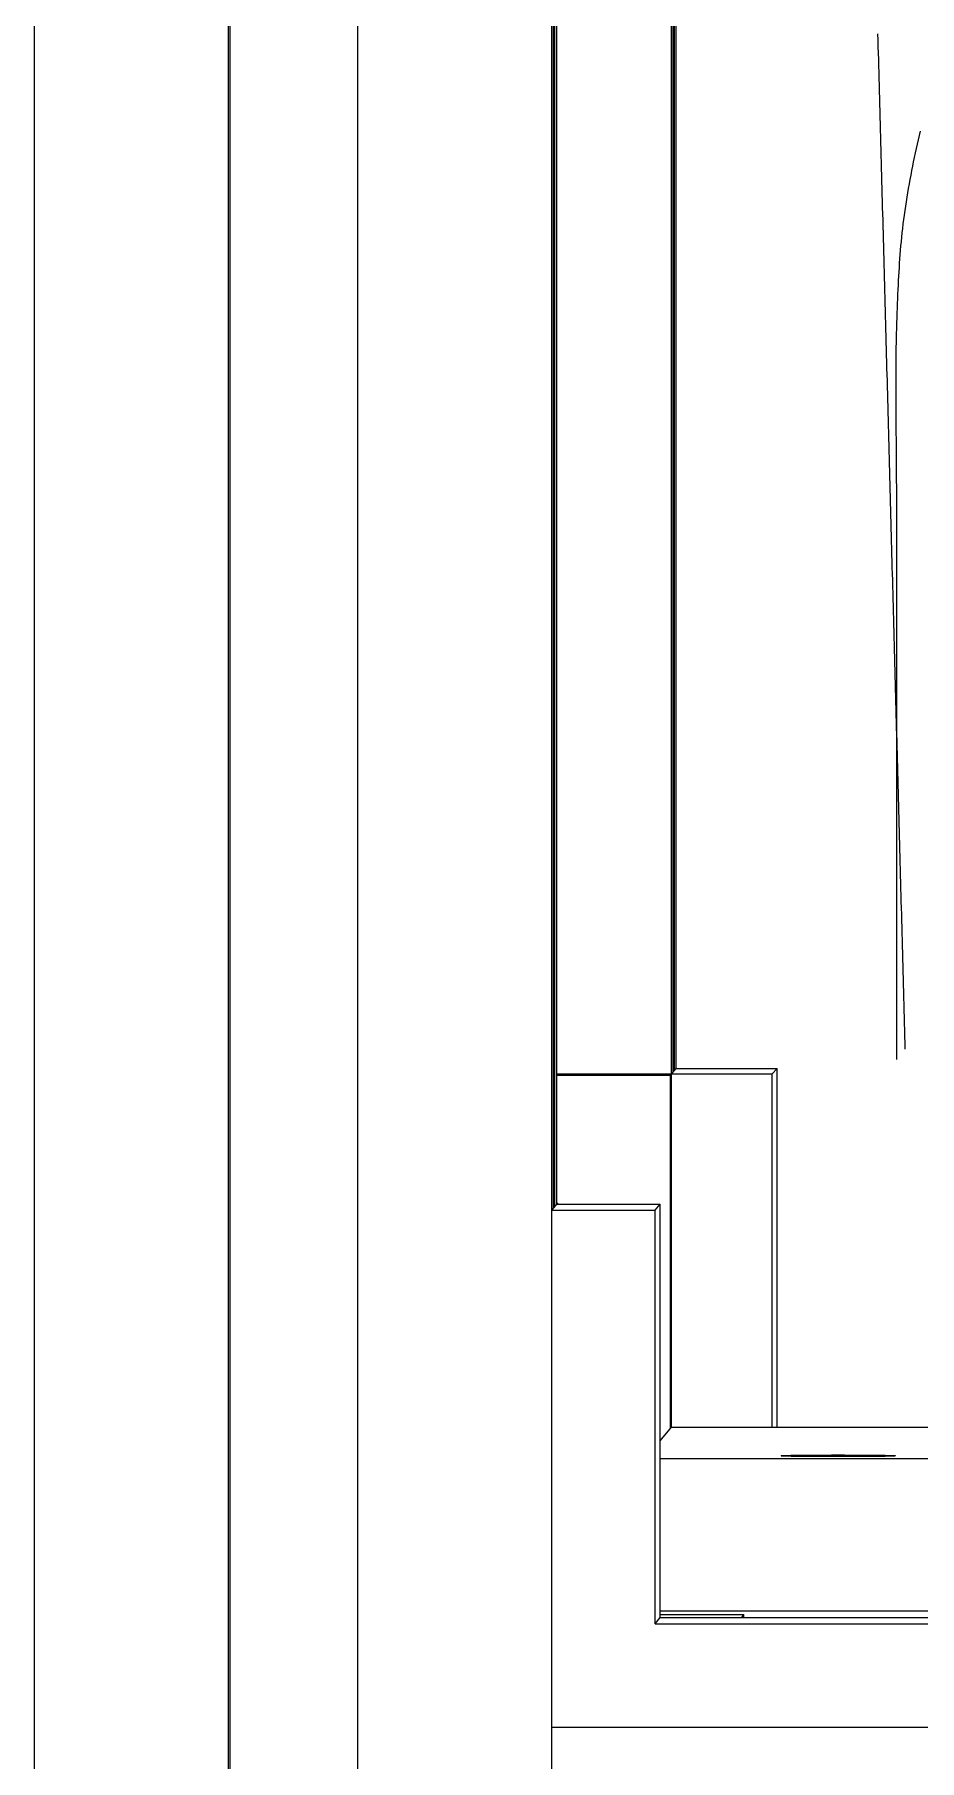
# Model space of a CAD drawing. Header units: millimetres. Extents: x -226 to 218, y -316 to 313.
# Drawn here: x -217.7 to -183.1, y -246.4 to -178.8 of the extents above; entities that cross this region are included whole.
import ezdxf

# ---------------------------------------------------------------- set-up
doc = ezdxf.new("R2010")
doc.units = ezdxf.units.MM
doc.layers.add('SKETCH', color=5, linetype='Continuous')
doc.layers.add('VISIBLE', color=7, linetype='Continuous')

msp = doc.modelspace()

# ---------------------------------------------------------------- linework, layer by layer
at = {"layer": 'SKETCH', "flags": 128}
for points in [[(-184.703, -178.729), (-184.696, -178.981), (-184.69, -179.233), (-184.683, -179.485), (-184.676, -179.737), (-184.669, -179.988), (-184.663, -180.24), (-184.656, -180.492), (-184.649, -180.744), (-184.642, -180.996), (-184.636, -181.248), (-184.629, -181.499), (-184.622, -181.751), (-184.615, -182.003), (-184.609, -182.255), (-184.602, -182.507), (-184.595, -182.758), (-184.588, -183.01), (-184.582, -183.262), (-184.575, -183.514), (-184.568, -183.765), (-184.561, -184.017), (-184.555, -184.269), (-184.548, -184.521), (-184.541, -184.773), (-184.534, -185.024), (-184.527, -185.276), (-184.521, -185.528), (-184.514, -185.78), (-184.507, -186.031), (-184.5, -186.283), (-184.493, -186.535), (-184.487, -186.787), (-184.48, -187.039), (-184.473, -187.29), (-184.466, -187.542), (-184.459, -187.794), (-184.453, -188.046), (-184.446, -188.297), (-184.439, -188.549), (-184.432, -188.801), (-184.426, -189.053), (-184.419, -189.305), (-184.412, -189.556), (-184.405, -189.808), (-184.398, -190.06), (-184.392, -190.312), (-184.385, -190.564), (-184.378, -190.815), (-184.371, -191.067), (-184.364, -191.319), (-184.358, -191.571), (-184.351, -191.822), (-184.344, -192.074), (-184.337, -192.326), (-184.33, -192.578), (-184.324, -192.83), (-184.317, -193.081), (-184.31, -193.333), (-184.303, -193.585), (-184.297, -193.837), (-184.29, -194.088), (-184.283, -194.34), (-184.276, -194.592), (-184.27, -194.844), (-184.263, -195.096), (-184.256, -195.347), (-184.249, -195.599), (-184.243, -195.851), (-184.236, -196.103), (-184.229, -196.354), (-184.222, -196.606), (-184.216, -196.858), (-184.209, -197.11), (-184.202, -197.362), (-184.195, -197.613), (-184.189, -197.865), (-184.182, -198.117), (-184.175, -198.369), (-184.168, -198.62), (-184.162, -198.872), (-184.155, -199.124), (-184.148, -199.376), (-184.142, -199.628), (-184.135, -199.879), (-184.128, -200.131), (-184.121, -200.383), (-184.114, -200.635), (-184.108, -200.887), (-184.101, -201.138), (-184.094, -201.39), (-184.087, -201.642), (-184.081, -201.894), (-184.074, -202.145), (-184.067, -202.397), (-184.06, -202.649), (-184.053, -202.901), (-184.047, -203.153), (-184.04, -203.404), (-184.033, -203.656), (-184.026, -203.908), (-184.019, -204.16), (-184.013, -204.411), (-184.006, -204.663), (-183.999, -204.915), (-183.992, -205.167), (-183.986, -205.419), (-183.979, -205.67), (-183.972, -205.922), (-183.965, -206.174), (-183.958, -206.426), (-183.952, -206.677), (-183.945, -206.929), (-183.938, -207.181), (-183.931, -207.433), (-183.925, -207.685), (-183.918, -207.936), (-183.911, -208.188), (-183.904, -208.44), (-183.898, -208.692), (-183.891, -208.943), (-183.884, -209.195), (-183.878, -209.447), (-183.871, -209.699), (-183.864, -209.951), (-183.857, -210.202), (-183.851, -210.454), (-183.844, -210.706), (-183.837, -210.958), (-183.83, -211.21), (-183.824, -211.461), (-183.817, -211.713), (-183.81, -211.965), (-183.803, -212.217), (-183.797, -212.468), (-183.79, -212.72), (-183.783, -212.972), (-183.776, -213.224), (-183.77, -213.476), (-183.763, -213.727), (-183.756, -213.979), (-183.749, -214.231), (-183.742, -214.483), (-183.736, -214.734), (-183.729, -214.986), (-183.722, -215.238), (-183.715, -215.49), (-183.708, -215.742), (-183.702, -215.993), (-183.695, -216.245), (-183.688, -216.497), (-183.681, -216.749), (-183.675, -217), (-183.668, -217.252), (-183.661, -217.504), (-183.654, -217.756), (-183.647, -218.008), (-183.641, -218.259), (-183.634, -218.511)], [(-183.036, -182.538), (-183.078, -182.709), (-183.118, -182.88), (-183.158, -183.051), (-183.197, -183.223), (-183.234, -183.395), (-183.271, -183.567), (-183.307, -183.74), (-183.342, -183.913), (-183.377, -184.086), (-183.41, -184.26), (-183.442, -184.434), (-183.473, -184.608), (-183.504, -184.782), (-183.533, -184.956), (-183.561, -185.13), (-183.589, -185.305), (-183.615, -185.48), (-183.641, -185.654), (-183.665, -185.829), (-183.689, -186.004), (-183.711, -186.178), (-183.732, -186.351), (-183.752, -186.522), (-183.77, -186.693), (-183.787, -186.862), (-183.803, -187.032), (-183.818, -187.201), (-183.831, -187.37), (-183.844, -187.539), (-183.856, -187.709), (-183.867, -187.879), (-183.878, -188.051), (-183.887, -188.223), (-183.896, -188.396), (-183.905, -188.571), (-183.913, -188.748), (-183.921, -188.926), (-183.928, -189.107), (-183.935, -189.29), (-183.941, -189.476), (-183.948, -189.664), (-183.955, -189.856), (-183.961, -190.051), (-183.968, -190.249), (-183.975, -190.512), (-183.982, -190.78), (-183.987, -191.055), (-183.991, -191.335), (-183.994, -191.619), (-183.996, -191.908), (-183.997, -192.201), (-183.998, -192.498), (-183.997, -192.798), (-183.996, -193.101), (-183.995, -193.407), (-183.993, -193.714), (-183.991, -194.023), (-183.988, -194.333), (-183.985, -194.644), (-183.983, -194.956), (-183.98, -195.267), (-183.977, -195.578), (-183.975, -195.888), (-183.972, -196.197), (-183.97, -196.505), (-183.969, -196.81), (-183.968, -197.113), (-183.968, -197.413), (-183.968, -197.712), (-183.968, -198.01), (-183.968, -198.309), (-183.968, -198.607), (-183.968, -198.906), (-183.968, -199.204), (-183.968, -199.503), (-183.968, -199.802), (-183.968, -200.1), (-183.968, -200.399), (-183.968, -200.697), (-183.968, -200.996), (-183.968, -201.294), (-183.968, -201.593), (-183.968, -201.892), (-183.968, -202.19), (-183.968, -202.489), (-183.968, -202.787), (-183.968, -203.086), (-183.968, -203.384), (-183.968, -203.683), (-183.968, -203.981), (-183.968, -204.28), (-183.968, -204.579), (-183.968, -204.877), (-183.968, -205.176), (-183.968, -205.474), (-183.968, -205.773), (-183.968, -206.071), (-183.968, -206.37), (-183.968, -206.668), (-183.968, -206.967), (-183.968, -207.265), (-183.968, -207.564), (-183.968, -207.862), (-183.968, -208.161), (-183.968, -208.459), (-183.968, -208.758), (-183.968, -209.056), (-183.968, -209.355), (-183.968, -209.653), (-183.968, -209.952), (-183.968, -210.25), (-183.968, -210.549), (-183.968, -210.847), (-183.968, -211.146), (-183.968, -211.444), (-183.968, -211.743), (-183.968, -212.041), (-183.968, -212.34), (-183.968, -212.639), (-183.968, -212.937), (-183.968, -213.236), (-183.968, -213.534), (-183.968, -213.833), (-183.968, -214.131), (-183.968, -214.43), (-183.968, -214.728), (-183.968, -215.027), (-183.968, -215.326), (-183.968, -215.624), (-183.968, -215.923), (-183.968, -216.221), (-183.968, -216.52), (-183.968, -216.818), (-183.968, -217.117), (-183.968, -217.415), (-183.968, -217.714), (-183.968, -218.013), (-183.968, -218.311), (-183.968, -218.61), (-183.968, -218.908)]]:
    msp.add_lwpolyline(points, dxfattribs=at)
at = {"layer": 'VISIBLE'}
for p, q in [((-217.722, -315.949), (-217.722, 312.911)), ((-210.127, -315.949), (-210.127, 312.911)), ((-210.063, -315.853), (-210.063, 312.816)), ((-205.063, -315.949), (-205.063, 312.911)), ((-197.468, -315.949), (-197.468, 312.911)), ((-192.783, -233.317), (-192.783, -131.646)), ((-192.712, -219.395), (-192.712, -131.646)), ((-192.664, -219.34), (-192.664, -131.646)), ((-192.593, -219.259), (-192.593, -131.646)), ((-197.393, -224.725), (-197.393, -147.848)), ((-197.343, -224.668), (-197.343, -147.848)), ((-197.269, -224.583), (-197.269, -147.848)), ((-197.269, -219.476), (-188.828, -219.476)), ((-197.269, -219.519), (-192.821, -219.519)), ((-192.821, -219.519), (-192.593, -219.259)), ((-192.821, -233.363), (-192.821, -219.519)), ((-192.593, -219.259), (-188.642, -219.259)), ((-188.828, -219.476), (-188.642, -219.259)), ((-188.828, -233.317), (-188.828, -219.476)), ((-188.642, -233.317), (-188.642, -219.259)), ((-197.468, -224.81), (-197.229, -224.537)), ((-197.468, -224.81), (-193.418, -224.81)), ((-197.269, -224.537), (-197.229, -224.537)), ((-197.269, -224.583), (-193.222, -224.583)), ((-197.229, -224.583), (-197.229, -224.537)), ((-193.418, -224.81), (-193.222, -224.583)), ((-193.418, -241.013), (-193.418, -224.81)), ((-193.222, -240.769), (-193.222, -224.583)), ((-193.222, -233.848), (-192.783, -233.317)), ((-192.783, -233.317), (-172.022, -233.317)), ((-193.222, -234.546), (-14.908, -234.546)), ((-188.485, -234.429), (-188.465, -234.426)), ((-188.485, -234.429), (-188.484, -234.431)), ((-188.484, -234.431), (-188.462, -234.433)), ((-188.465, -234.426), (-188.418, -234.423)), ((-188.462, -234.433), (-188.374, -234.438)), ((-188.418, -234.423), (-188.343, -234.42)), ((-188.374, -234.438), (-188.244, -234.441)), ((-188.343, -234.42), (-188.238, -234.418)), ((-188.244, -234.441), (-188.092, -234.444)), ((-188.238, -234.418), (-188.101, -234.415)), ((-188.101, -234.415), (-187.935, -234.412)), ((-188.092, -234.444), (-187.907, -234.447)), ((-187.935, -234.412), (-187.74, -234.41)), ((-187.907, -234.447), (-187.663, -234.45)), ((-187.74, -234.41), (-187.521, -234.408)), ((-187.663, -234.45), (-187.35, -234.452)), ((-187.521, -234.408), (-187.282, -234.406)), ((-187.35, -234.452), (-187.166, -234.453)), ((-187.282, -234.406), (-187.029, -234.405)), ((-187.166, -234.453), (-186.963, -234.454)), ((-187.029, -234.405), (-186.768, -234.404)), ((-186.963, -234.454), (-186.742, -234.455)), ((-186.768, -234.404), (-186.506, -234.403)), ((-186.742, -234.455), (-186.506, -234.455)), ((-186.506, -234.403), (-186.248, -234.403)), ((-186.506, -234.455), (-186.257, -234.456)), ((-186.257, -234.456), (-185.998, -234.455)), ((-186.248, -234.403), (-185.998, -234.403)), ((-185.998, -234.403), (-185.762, -234.404)), ((-185.998, -234.455), (-185.736, -234.455)), ((-185.762, -234.404), (-185.542, -234.404)), ((-185.736, -234.455), (-185.475, -234.454)), ((-185.542, -234.404), (-185.339, -234.405)), ((-185.475, -234.454), (-185.222, -234.452)), ((-185.339, -234.405), (-185.154, -234.406)), ((-185.222, -234.452), (-184.983, -234.451)), ((-185.154, -234.406), (-184.841, -234.409)), ((-184.983, -234.451), (-184.764, -234.449)), ((-184.841, -234.409), (-184.597, -234.412)), ((-184.764, -234.449), (-184.569, -234.446)), ((-184.597, -234.412), (-184.412, -234.414)), ((-184.569, -234.446), (-184.403, -234.444)), ((-184.412, -234.414), (-184.26, -234.417)), ((-184.403, -234.444), (-184.266, -234.441)), ((-184.266, -234.441), (-184.161, -234.438)), ((-184.26, -234.417), (-184.131, -234.421)), ((-184.161, -234.438), (-184.086, -234.436)), ((-184.131, -234.421), (-184.042, -234.425)), ((-184.086, -234.436), (-184.04, -234.433)), ((-184.042, -234.425), (-184.021, -234.428)), ((-184.04, -234.433), (-184.019, -234.43)), ((-184.021, -234.428), (-184.019, -234.43)), ((-193.222, -240.509), (125.52, -240.509)), ((-193.222, -240.657), (-189.94, -240.657)), ((-190.028, -240.769), (-189.94, -240.657)), ((-189.94, -240.769), (-189.94, -240.657)), ((-193.418, -241.013), (-193.222, -240.769)), ((-193.418, -241.013), (-177.215, -241.013)), ((-193.222, -240.769), (-177.036, -240.769)), ((-197.468, -245.063), (197.468, -245.063))]:
    msp.add_line(p, q, dxfattribs=at)

doc.saveas('drawing.dxf')
